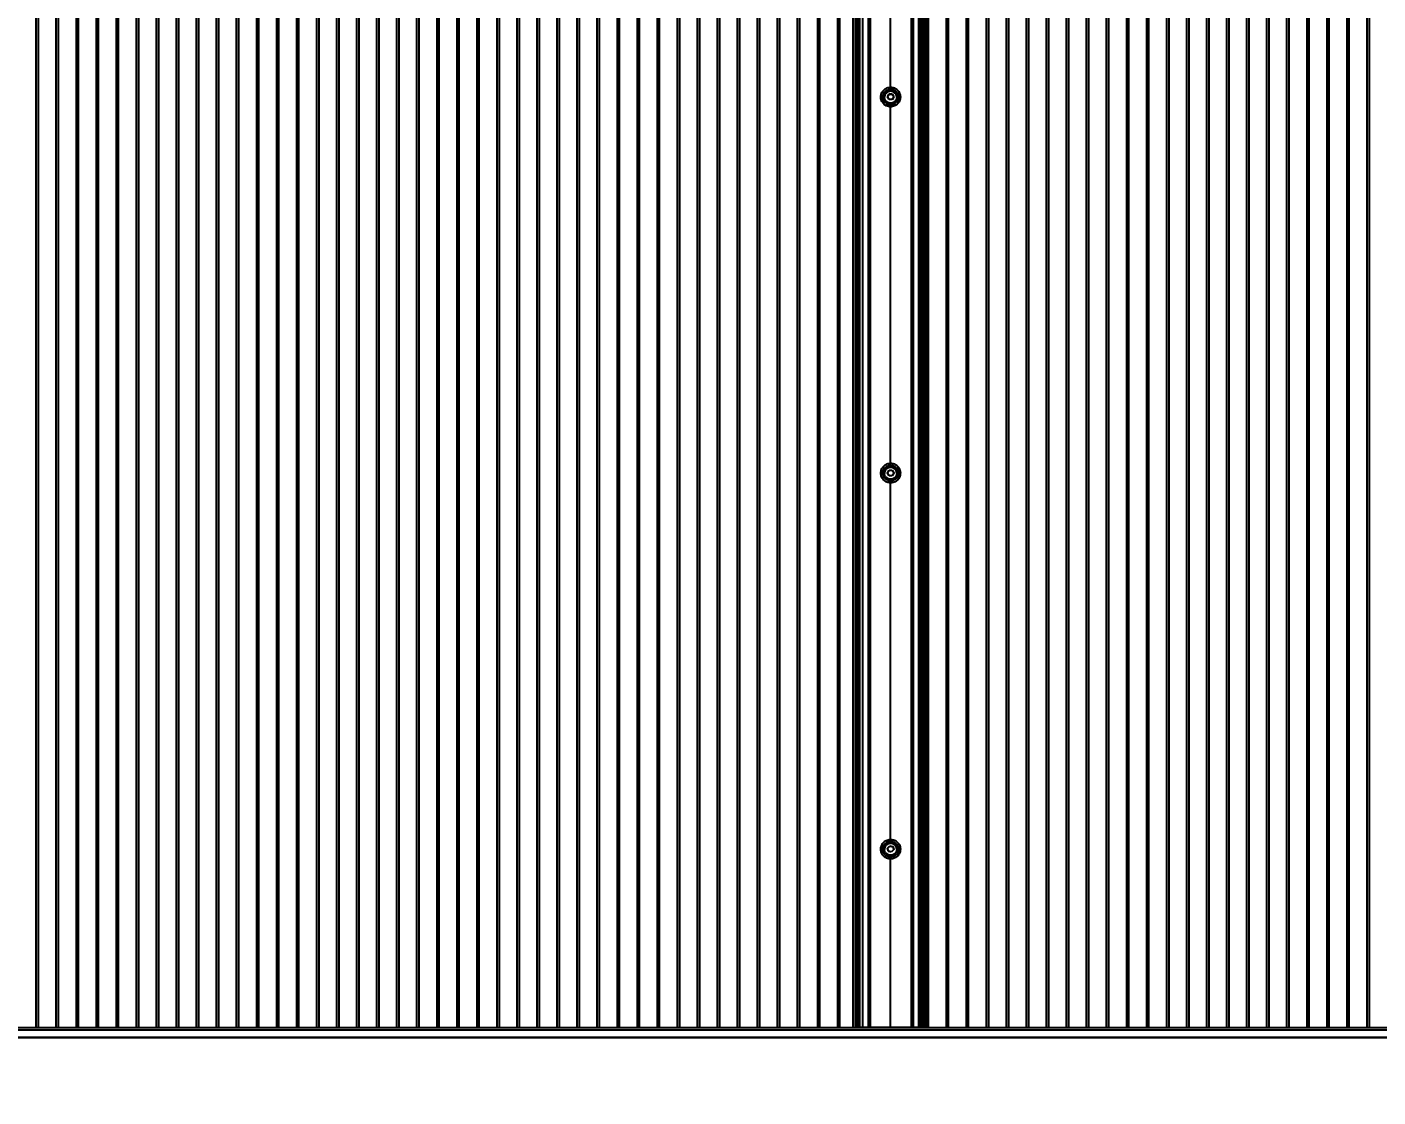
# Model space of a CAD drawing. Header units: millimetres. Extents: x 4625 to 14334, y 16216 to 31562.
# Drawn here: x 11908 to 13122, y 26826 to 27787 of the extents above; entities that cross this region are included whole.
import ezdxf

# ---------------------------------------------------------------- set-up
doc = ezdxf.new("R2010")
doc.units = ezdxf.units.MM
doc.header["$LTSCALE"] = 3
doc.layers.add('Default', color=7, linetype='Continuous')
doc.styles.get("Standard").update_dxf_attribs({"font": 'arial.ttf'})
doc.dimstyles.new('MATEUSZ', dxfattribs={"dimtxt": 35, "dimasz": 16, "dimexe": 0.18, "dimexo": 0.0625, "dimgap": 0.09, "dimtad": 0, "dimdec": 0, "dimdsep": 46, "dimtxsty": 'Standard', "dimblk": 'DOT', "dimcen": 0.09, "dimse1": 1, "dimse2": 1, "dimadec": 0, "dimazin": 0, "dimtfac": 1, "dimtdec": 0, "dimtofl": 0, "dimtmove": 0, "dimatfit": 3, "dimfxl": 1, "dimtolj": 1, "dimtzin": 0, "dimlwd": 9, "dimlwe": 9, "dimarcsym": 0})

# ---------------------------------------------------------------- blocks, each defined once
blk = doc.blocks.new('_Dot')
at = {"color": 0, "linetype": 'ByBlock', "lineweight": -2}
blk.add_line((-0.5, 0), (-1, 0), dxfattribs=at)
at = {"color": 0, "linetype": 'ByBlock', "const_width": 0.5}
blk.add_lwpolyline([(-0.25, 0, 1), (0.25, 0, 1)], format="xyb", close=True, dxfattribs=at)
blk = doc.blocks.new('*D31')
at = {"color": 0, "lineweight": 9, "transparency": 16777216}
for p, q in [((5803.9, 26303.4), (9576.2, 26303.4)), ((13713.7, 26303.4), (9941.4, 26303.4))]:
    blk.add_line(p, q, dxfattribs=at)
at = {"layer": 'Defpoints', "color": 0, "transparency": 16777216}
for p in [(5787.9, 28730), (13729.7, 28730), (13729.7, 26303.4)]:
    blk.add_point(p, dxfattribs=at)
at = {"color": 0, "lineweight": 9, "transparency": 16777216, "xscale": 16, "yscale": 16, "zscale": 16, "rotation": 180}
blk.add_blockref('_Dot', (5787.9, 26303.4), dxfattribs=at)
at = {"color": 0, "lineweight": 9, "transparency": 16777216, "xscale": 16, "yscale": 16, "zscale": 16}
blk.add_blockref('_Dot', (13729.7, 26303.4), dxfattribs=at)
at = {"color": 0, "transparency": 16777216, "insert": (9758.8, 26303.4), "char_height": 123, "attachment_point": 5}
blk.add_mtext('\\A1;7942', dxfattribs=at)

msp = doc.modelspace()

# ---------------------------------------------------------------- linework, layer by layer
at = {"layer": 'Default'}
for p, q in [((11916, 28706.8), (11916, 26887.3)), ((11918, 28706.8), (11918, 26887.3)), ((11934, 28706.8), (11934, 26887.3)), ((11936, 28706.8), (11936, 26887.3)), ((11952, 28706.8), (11952, 26887.3)), ((11954, 28706.8), (11954, 26887.3)), ((11970, 28706.8), (11970, 26887.3)), ((11972, 28706.8), (11972, 26887.3)), ((11988, 28706.8), (11988, 26887.3)), ((11990, 28706.8), (11990, 26887.3)), ((12006, 28706.8), (12006, 26887.3)), ((12008, 28706.8), (12008, 26887.3)), ((12024, 28706.8), (12024, 26887.3)), ((12026, 28706.8), (12026, 26887.3)), ((12042, 28706.8), (12042, 26887.3)), ((12044, 28706.8), (12044, 26887.3)), ((12060, 28706.8), (12060, 26887.3)), ((12062, 28706.8), (12062, 26887.3)), ((12078, 28706.8), (12078, 26887.3)), ((12080, 28706.8), (12080, 26887.3)), ((12096, 28706.8), (12096, 26887.3)), ((12098, 28706.8), (12098, 26887.3)), ((12114, 28706.8), (12114, 26887.3)), ((12116, 28706.8), (12116, 26887.3)), ((12132, 28706.8), (12132, 26887.3)), ((12134, 28706.8), (12134, 26887.3)), ((12150, 28706.8), (12150, 26887.3)), ((12152, 28706.8), (12152, 26887.3)), ((12168, 28706.8), (12168, 26887.3)), ((12170, 28706.8), (12170, 26887.3)), ((12186, 28706.8), (12186, 26887.3)), ((12188, 28706.8), (12188, 26887.3)), ((12204, 28706.8), (12204, 26887.3)), ((12206, 28706.8), (12206, 26887.3)), ((12222, 28706.8), (12222, 26887.3)), ((12224, 28706.8), (12224, 26887.3)), ((12240, 28706.8), (12240, 26887.3)), ((12242, 28706.8), (12242, 26887.3)), ((12258, 28706.8), (12258, 26887.3)), ((12260, 28706.8), (12260, 26887.3)), ((12276, 28706.8), (12276, 26887.3)), ((12278, 28706.8), (12278, 26887.3)), ((12294, 28706.8), (12294, 26887.3)), ((12296, 28706.8), (12296, 26887.3)), ((12312, 28706.8), (12312, 26887.3)), ((12314, 28706.8), (12314, 26887.3)), ((12330, 28706.8), (12330, 26887.3)), ((12332, 28706.8), (12332, 26887.3)), ((12348, 28706.8), (12348, 26887.3)), ((12350, 28706.8), (12350, 26887.3)), ((12366, 28706.8), (12366, 26887.3)), ((12368, 28706.8), (12368, 26887.3)), ((12384, 28706.8), (12384, 26887.3)), ((12386, 28706.8), (12386, 26887.3)), ((12402, 28706.8), (12402, 26887.3)), ((12404, 28706.8), (12404, 26887.3)), ((12420, 28706.8), (12420, 26887.3)), ((12422, 28706.8), (12422, 26887.3)), ((12438, 28706.8), (12438, 26887.3)), ((12440, 28706.8), (12440, 26887.3)), ((12456, 28706.8), (12456, 26887.3)), ((12458, 28706.8), (12458, 26887.3)), ((12474, 28706.8), (12474, 26887.3)), ((12476, 28706.8), (12476, 26887.3)), ((12492, 28706.8), (12492, 26887.3)), ((12494, 28706.8), (12494, 26887.3)), ((12510, 28706.8), (12510, 26887.3)), ((12512, 28706.8), (12512, 26887.3)), ((12528, 28706.8), (12528, 26887.3)), ((12530, 28706.8), (12530, 26887.3)), ((12546, 28706.8), (12546, 26887.3)), ((12548, 28706.8), (12548, 26887.3)), ((12564, 28706.8), (12564, 26887.3)), ((12566, 28706.8), (12566, 26887.3)), ((12582, 28706.8), (12582, 26887.3)), ((12584, 28706.8), (12584, 26887.3)), ((12600, 28706.8), (12600, 26887.3)), ((12602, 28706.8), (12602, 26887.3)), ((12618, 28706.8), (12618, 26887.3)), ((12620, 28706.8), (12620, 26887.3)), ((12636, 28706.8), (12636, 26887.3)), ((12638, 28706.8), (12638, 26887.3)), ((12650.3, 26887.4), (12650.3, 28706.9)), ((12652.3, 26887.8), (12652.3, 28707.4)), ((12653.8, 28707.8), (12653.8, 26888.3)), ((12653.9, 26888), (12653.9, 28707.5)), ((12654.6, 28707.9), (12654.6, 26888.3)), ((12655.6, 28707.7), (12655.6, 26888.2)), ((12655.6, 28707.5), (12655.6, 26888)), ((12656.3, 26888), (12656.3, 28707.5)), ((12658.8, 26888.1), (12658.8, 28707.6)), ((12663.6, 28707.8), (12663.6, 26888.3)), ((12665.3, 28707.8), (12665.3, 26888.3)), ((12702.3, 28707.8), (12702.3, 26888.3)), ((12704.1, 28707.8), (12704.1, 26888.3)), ((12708.8, 28707.6), (12708.8, 26888.1)), ((12710.3, 28707.5), (12710.3, 26888)), ((12711.3, 28707.5), (12711.3, 26888)), ((12711.6, 28707.5), (12711.6, 26887.9)), ((12712.1, 28707.7), (12712.1, 26888.2)), ((12712.1, 28707.5), (12712.1, 26888)), ((12713, 28707.9), (12713, 26888.3)), ((12713.7, 28707.5), (12713.7, 26888)), ((12713.8, 28707.8), (12713.8, 26888.3)), ((12715.3, 28707.4), (12715.3, 26887.8)), ((12717.3, 28706.9), (12717.3, 26887.4)), ((12717.6, 28706.8), (12717.6, 26887.3)), ((12733.6, 28706.8), (12733.6, 26887.3)), ((12735.6, 28706.8), (12735.6, 26887.3)), ((12751.6, 28706.8), (12751.6, 26887.3)), ((12753.6, 28706.8), (12753.6, 26887.3)), ((12769.6, 28706.8), (12769.6, 26887.3)), ((12771.6, 28706.8), (12771.6, 26887.3)), ((12787.6, 28706.8), (12787.6, 26887.3)), ((12789.6, 28706.8), (12789.6, 26887.3)), ((12805.6, 28706.8), (12805.6, 26887.3)), ((12807.6, 28706.8), (12807.6, 26887.3)), ((12823.6, 28706.8), (12823.6, 26887.3)), ((12825.6, 28706.8), (12825.6, 26887.3)), ((12841.6, 28706.8), (12841.6, 26887.3)), ((12843.6, 28706.8), (12843.6, 26887.3)), ((12859.6, 28706.8), (12859.6, 26887.3)), ((12861.6, 28706.8), (12861.6, 26887.3)), ((12877.6, 28706.8), (12877.6, 26887.3)), ((12879.6, 28706.8), (12879.6, 26887.3)), ((12895.6, 28706.8), (12895.6, 26887.3)), ((12897.6, 28706.8), (12897.6, 26887.3)), ((12913.6, 28706.8), (12913.6, 26887.3)), ((12915.6, 28706.8), (12915.6, 26887.3)), ((12931.6, 28706.8), (12931.6, 26887.3)), ((12933.6, 28706.8), (12933.6, 26887.3)), ((12949.6, 28706.8), (12949.6, 26887.3)), ((12951.6, 28706.8), (12951.6, 26887.3)), ((12967.6, 28706.8), (12967.6, 26887.3)), ((12969.6, 28706.8), (12969.6, 26887.3)), ((12985.6, 28706.8), (12985.6, 26887.3)), ((12987.6, 28706.8), (12987.6, 26887.3)), ((13003.6, 28706.8), (13003.6, 26887.3)), ((13005.6, 28706.8), (13005.6, 26887.3)), ((13021.6, 28706.8), (13021.6, 26887.3)), ((13023.6, 28706.8), (13023.6, 26887.3)), ((13039.6, 28706.8), (13039.6, 26887.3)), ((13041.6, 28706.8), (13041.6, 26887.3)), ((13057.6, 28706.8), (13057.6, 26887.3)), ((13059.6, 28706.8), (13059.6, 26887.3)), ((13075.6, 28706.8), (13075.6, 26887.3)), ((13077.6, 28706.8), (13077.6, 26887.3)), ((13093.6, 28706.8), (13093.6, 26887.3)), ((13095.6, 28706.8), (13095.6, 26887.3)), ((13111.6, 28706.8), (13111.6, 26887.3)), ((13113.6, 28706.8), (13113.6, 26887.3)), ((12683.8, 27729.5), (12683.8, 27858.2)), ((12680.9, 27724.1), (12682.4, 27726.6)), ((12682.4, 27726.6), (12682.4, 27726.8)), ((12682.4, 27726.6), (12685.3, 27726.6)), ((12685.3, 27726.6), (12685.3, 27726.8)), ((12685.3, 27726.6), (12686.7, 27724.1)), ((12686.7, 27724.1), (12685.3, 27721.6)), ((12683.8, 27391.6), (12683.8, 27718.5)), ((12680.9, 27386.2), (12682.4, 27388.7)), ((12682.4, 27383.7), (12680.9, 27386.2)), ((12682.4, 27388.7), (12685.3, 27388.7)), ((12683.8, 27053.6), (12683.8, 27380.6)), ((12685.3, 27388.7), (12686.7, 27386.2)), ((12686.7, 27386.2), (12685.3, 27383.7)), ((12681, 27048.9), (12683, 27051)), ((12684.7, 27045.5), (12681.8, 27046.1)), ((12683, 27051), (12683, 27051.2)), ((12683, 27051), (12685.8, 27050.3)), ((12683.8, 26888.5), (12683.8, 27042.7)), ((12685.8, 27050.3), (12686.6, 27047.6)), ((12686.6, 27047.6), (12686.6, 27047.8)), ((11015.3, 26888), (13561.8, 26888)), ((11015.3, 26886), (13561.8, 26886)), ((13530.2, 26878.9), (11044.1, 26878.9)), ((11044.3, 26878.9), (13530.2, 26878.9))]:
    msp.add_line(p, q, dxfattribs=at)
for points in [[(12683.8, 27715.4, 0), (12683, 27715.4, 0), (12682.2, 27715.5, 0), (12681.4, 27715.7, 0), (12680.6, 27716, 0), (12679.8, 27716.3, 0), (12679, 27716.8, 0), (12678.3, 27717.3, 0), (12677.6, 27717.9, 0), (12677, 27718.6, 0), (12676.5, 27719.3, 0), (12676, 27720.1, 0), (12675.7, 27720.9, 0), (12675.4, 27721.7, 0), (12675.2, 27722.5, 0), (12675.1, 27723.3, 0), (12675.1, 27724.1, 0), (12675.1, 27724.9, 0), (12675.2, 27725.7, 0), (12675.4, 27726.5, 0), (12675.7, 27727.3, 0), (12676, 27728.1, 0), (12676.5, 27728.9, 0), (12677, 27729.6, 0), (12677.6, 27730.3, 0), (12678.3, 27730.9, 0), (12679, 27731.4, 0), (12679.8, 27731.8, 0), (12680.6, 27732.2, 0), (12681.4, 27732.5, 0), (12682.2, 27732.7, 0), (12683, 27732.8, 0), (12683.8, 27732.8, 0), (12684.6, 27732.8, 0), (12685.4, 27732.7, 0), (12686.2, 27732.5, 0), (12687, 27732.2, 0), (12687.8, 27731.8, 0), (12688.6, 27731.4, 0), (12689.3, 27730.9, 0), (12690, 27730.3, 0), (12690.6, 27729.6, 0), (12691.1, 27728.9, 0), (12691.6, 27728.1, 0), (12691.9, 27727.3, 0), (12692.2, 27726.5, 0), (12692.4, 27725.7, 0), (12692.5, 27724.9, 0), (12692.6, 27724.1, 0), (12692.5, 27723.3, 0), (12692.4, 27722.5, 0), (12692.2, 27721.7, 0), (12691.9, 27720.9, 0), (12691.6, 27720.1, 0), (12691.1, 27719.3, 0), (12690.6, 27718.6, 0), (12690, 27717.9, 0), (12689.3, 27717.3, 0), (12688.6, 27716.8, 0), (12687.8, 27716.3, 0), (12687, 27716, 0), (12686.2, 27715.7, 0), (12685.4, 27715.5, 0), (12684.6, 27715.4, 0)], [(12683.8, 27717.1, 0), (12683.2, 27717.1, 0), (12682.5, 27717.2, 0), (12681.9, 27717.4, 0), (12681.2, 27717.6, 0), (12680.6, 27717.9, 0), (12680, 27718.2, 0), (12679.4, 27718.7, 0), (12678.9, 27719.1, 0), (12678.4, 27719.7, 0), (12677.9, 27720.3, 0), (12677.6, 27720.9, 0), (12677.3, 27721.5, 0), (12677.1, 27722.2, 0), (12676.9, 27722.8, 0), (12676.8, 27723.5, 0), (12676.8, 27724.1, 0), (12676.8, 27724.7, 0), (12676.9, 27725.4, 0), (12677.1, 27726, 0), (12677.3, 27726.7, 0), (12677.6, 27727.3, 0), (12677.9, 27727.9, 0), (12678.4, 27728.5, 0), (12678.9, 27729, 0), (12679.4, 27729.5, 0), (12680, 27729.9, 0), (12680.6, 27730.3, 0), (12681.2, 27730.6, 0), (12681.9, 27730.8, 0), (12682.5, 27731, 0), (12683.2, 27731, 0), (12683.8, 27731.1, 0), (12684.4, 27731, 0), (12685.1, 27731, 0), (12685.7, 27730.8, 0), (12686.4, 27730.6, 0), (12687, 27730.3, 0), (12687.6, 27729.9, 0), (12688.2, 27729.5, 0), (12688.8, 27729, 0), (12689.2, 27728.5, 0), (12689.7, 27727.9, 0), (12690, 27727.3, 0), (12690.3, 27726.7, 0), (12690.5, 27726, 0), (12690.7, 27725.4, 0), (12690.8, 27724.7, 0), (12690.8, 27724.1, 0), (12690.8, 27723.5, 0), (12690.7, 27722.8, 0), (12690.5, 27722.2, 0), (12690.3, 27721.5, 0), (12690, 27720.9, 0), (12689.7, 27720.3, 0), (12689.2, 27719.7, 0), (12688.8, 27719.1, 0), (12688.2, 27718.7, 0), (12687.6, 27718.2, 0), (12687, 27717.9, 0), (12686.4, 27717.6, 0), (12685.7, 27717.4, 0), (12685.1, 27717.2, 0), (12684.4, 27717.1, 0)], [(12683.8, 27377.4, 0), (12683, 27377.5, 0), (12682.2, 27377.6, 0), (12681.4, 27377.8, 0), (12680.6, 27378, 0), (12679.8, 27378.4, 0), (12679, 27378.9, 0), (12678.3, 27379.4, 0), (12677.6, 27380, 0), (12677, 27380.7, 0), (12676.5, 27381.4, 0), (12676, 27382.2, 0), (12675.7, 27382.9, 0), (12675.4, 27383.8, 0), (12675.2, 27384.6, 0), (12675.1, 27385.4, 0), (12675.1, 27386.2, 0), (12675.1, 27386.9, 0), (12675.2, 27387.7, 0), (12675.4, 27388.6, 0), (12675.7, 27389.4, 0), (12676, 27390.2, 0), (12676.5, 27390.9, 0), (12677, 27391.7, 0), (12677.6, 27392.3, 0), (12678.3, 27392.9, 0), (12679, 27393.5, 0), (12679.8, 27393.9, 0), (12680.6, 27394.3, 0), (12681.4, 27394.6, 0), (12682.2, 27394.7, 0), (12683, 27394.9, 0), (12683.8, 27394.9, 0), (12684.6, 27394.9, 0), (12685.4, 27394.7, 0), (12686.2, 27394.6, 0), (12687, 27394.3, 0), (12687.8, 27393.9, 0), (12688.6, 27393.5, 0), (12689.3, 27392.9, 0), (12690, 27392.3, 0), (12690.6, 27391.7, 0), (12691.1, 27390.9, 0), (12691.6, 27390.2, 0), (12691.9, 27389.4, 0), (12692.2, 27388.6, 0), (12692.4, 27387.7, 0), (12692.5, 27386.9, 0), (12692.6, 27386.2, 0), (12692.5, 27385.4, 0), (12692.4, 27384.6, 0), (12692.2, 27383.8, 0), (12691.9, 27382.9, 0), (12691.6, 27382.2, 0), (12691.1, 27381.4, 0), (12690.6, 27380.7, 0), (12690, 27380, 0), (12689.3, 27379.4, 0), (12688.6, 27378.9, 0), (12687.8, 27378.4, 0), (12687, 27378, 0), (12686.2, 27377.8, 0), (12685.4, 27377.6, 0), (12684.6, 27377.5, 0)], [(12683.8, 27379.2, 0), (12683.2, 27379.2, 0), (12682.5, 27379.3, 0), (12681.9, 27379.4, 0), (12681.2, 27379.7, 0), (12680.6, 27380, 0), (12680, 27380.3, 0), (12679.4, 27380.7, 0), (12678.9, 27381.2, 0), (12678.4, 27381.8, 0), (12677.9, 27382.3, 0), (12677.6, 27383, 0), (12677.3, 27383.6, 0), (12677.1, 27384.2, 0), (12676.9, 27384.9, 0), (12676.8, 27385.5, 0), (12676.8, 27386.2, 0), (12676.8, 27386.8, 0), (12676.9, 27387.4, 0), (12677.1, 27388.1, 0), (12677.3, 27388.7, 0), (12677.6, 27389.4, 0), (12677.9, 27390, 0), (12678.4, 27390.6, 0), (12678.9, 27391.1, 0), (12679.4, 27391.6, 0), (12680, 27392, 0), (12680.6, 27392.4, 0), (12681.2, 27392.7, 0), (12681.9, 27392.9, 0), (12682.5, 27393, 0), (12683.2, 27393.1, 0), (12683.8, 27393.1, 0), (12684.4, 27393.1, 0), (12685.1, 27393, 0), (12685.7, 27392.9, 0), (12686.4, 27392.7, 0), (12687, 27392.4, 0), (12687.6, 27392, 0), (12688.2, 27391.6, 0), (12688.8, 27391.1, 0), (12689.2, 27390.6, 0), (12689.7, 27390, 0), (12690, 27389.4, 0), (12690.3, 27388.7, 0), (12690.5, 27388.1, 0), (12690.7, 27387.4, 0), (12690.8, 27386.8, 0), (12690.8, 27386.2, 0), (12690.8, 27385.5, 0), (12690.7, 27384.9, 0), (12690.5, 27384.2, 0), (12690.3, 27383.6, 0), (12690, 27383, 0), (12689.7, 27382.3, 0), (12689.2, 27381.8, 0), (12688.8, 27381.2, 0), (12688.2, 27380.7, 0), (12687.6, 27380.3, 0), (12687, 27380, 0), (12686.4, 27379.7, 0), (12685.7, 27379.4, 0), (12685.1, 27379.3, 0), (12684.4, 27379.2, 0)], [(12685.8, 27056.7, 0), (12686.5, 27056.5, 0), (12687.3, 27056.2, 0), (12688, 27055.9, 0), (12688.8, 27055.4, 0), (12689.5, 27054.9, 0), (12690.1, 27054.3, 0), (12690.7, 27053.6, 0), (12691.2, 27052.9, 0), (12691.7, 27052.1, 0), (12692, 27051.3, 0), (12692.3, 27050.4, 0), (12692.5, 27049.6, 0), (12692.5, 27048.7, 0), (12692.5, 27047.9, 0), (12692.5, 27047.1, 0), (12692.3, 27046.3, 0), (12692.1, 27045.5, 0), (12691.8, 27044.8, 0), (12691.5, 27044, 0), (12691, 27043.3, 0), (12690.5, 27042.6, 0), (12689.9, 27041.9, 0), (12689.2, 27041.4, 0), (12688.5, 27040.8, 0), (12687.7, 27040.4, 0), (12686.8, 27040, 0), (12686, 27039.8, 0), (12685.1, 27039.6, 0), (12684.3, 27039.5, 0), (12683.4, 27039.5, 0), (12682.6, 27039.6, 0), (12681.9, 27039.7, 0), (12681.1, 27039.9, 0), (12680.3, 27040.2, 0), (12679.6, 27040.6, 0), (12678.9, 27041, 0), (12678.2, 27041.6, 0), (12677.5, 27042.2, 0), (12676.9, 27042.9, 0), (12676.4, 27043.6, 0), (12676, 27044.4, 0), (12675.6, 27045.2, 0), (12675.3, 27046.1, 0), (12675.2, 27046.9, 0), (12675.1, 27047.8, 0), (12675.1, 27048.6, 0), (12675.1, 27049.4, 0), (12675.3, 27050.2, 0), (12675.5, 27050.9, 0), (12675.8, 27051.7, 0), (12676.1, 27052.4, 0), (12676.6, 27053.2, 0), (12677.1, 27053.9, 0), (12677.7, 27054.5, 0), (12678.4, 27055.1, 0), (12679.2, 27055.6, 0), (12679.9, 27056.1, 0), (12680.8, 27056.4, 0), (12681.6, 27056.7, 0), (12682.5, 27056.9, 0), (12683.3, 27057, 0), (12684.2, 27057, 0), (12685, 27056.9, 0)], [(12685.4, 27055, 0), (12686, 27054.9, 0), (12686.6, 27054.6, 0), (12687.2, 27054.4, 0), (12687.8, 27054, 0), (12688.3, 27053.6, 0), (12688.8, 27053.1, 0), (12689.3, 27052.5, 0), (12689.7, 27051.9, 0), (12690.1, 27051.3, 0), (12690.4, 27050.7, 0), (12690.6, 27050, 0), (12690.7, 27049.3, 0), (12690.8, 27048.6, 0), (12690.8, 27047.9, 0), (12690.7, 27047.3, 0), (12690.6, 27046.7, 0), (12690.5, 27046.1, 0), (12690.2, 27045.5, 0), (12689.9, 27044.9, 0), (12689.6, 27044.3, 0), (12689.2, 27043.7, 0), (12688.7, 27043.2, 0), (12688.1, 27042.7, 0), (12687.5, 27042.3, 0), (12686.9, 27042, 0), (12686.2, 27041.7, 0), (12685.6, 27041.5, 0), (12684.9, 27041.3, 0), (12684.2, 27041.3, 0), (12683.5, 27041.3, 0), (12682.9, 27041.3, 0), (12682.2, 27041.4, 0), (12681.6, 27041.6, 0), (12681, 27041.8, 0), (12680.4, 27042.1, 0), (12679.8, 27042.5, 0), (12679.3, 27042.9, 0), (12678.8, 27043.4, 0), (12678.3, 27043.9, 0), (12677.9, 27044.5, 0), (12677.5, 27045.2, 0), (12677.2, 27045.8, 0), (12677, 27046.5, 0), (12676.9, 27047.2, 0), (12676.8, 27047.9, 0), (12676.8, 27048.5, 0), (12676.9, 27049.2, 0), (12677, 27049.8, 0), (12677.2, 27050.4, 0), (12677.4, 27051, 0), (12677.7, 27051.6, 0), (12678, 27052.2, 0), (12678.5, 27052.7, 0), (12679, 27053.3, 0), (12679.5, 27053.7, 0), (12680.1, 27054.1, 0), (12680.7, 27054.5, 0), (12681.4, 27054.8, 0), (12682.1, 27055, 0), (12682.7, 27055.1, 0), (12683.4, 27055.2, 0), (12684.1, 27055.2, 0), (12684.7, 27055.2, 0)]]:
    msp.add_polyline3d(points, close=True, dxfattribs=at)
for points in [[(12682.4, 27732.6, 0), (12683.6, 27732.7, 0), (12684.9, 27732.7, 0), (12686.1, 27732.4, 0), (12687.4, 27732, 0)], [(12683.8, 27715.3, 0), (12682.9, 27715.3, 0), (12681.9, 27715.5, 0), (12680.9, 27715.8, 0), (12679.9, 27716.2, 0), (12679, 27716.7, 0), (12678.1, 27717.4, 0), (12677.3, 27718.1, 0), (12676.7, 27719, 0), (12676.1, 27719.9, 0), (12675.6, 27720.8, 0), (12675.3, 27721.8, 0), (12675.1, 27722.8, 0), (12675.1, 27723.8, 0), (12675.1, 27724.7, 0), (12675.2, 27725.7, 0), (12675.5, 27726.7, 0)], [(12678.3, 27724, 0), (12678.3, 27724.5, 0), (12678.4, 27725, 0), (12678.5, 27725.6, 0), (12678.7, 27726.1, 0), (12679, 27726.6, 0), (12679.2, 27727.1, 0), (12679.6, 27727.5, 0), (12679.9, 27727.9, 0), (12680.3, 27728.2, 0), (12680.7, 27728.6, 0), (12681.2, 27728.8, 0), (12681.7, 27729.1, 0), (12682.2, 27729.3, 0), (12682.7, 27729.4, 0), (12683.3, 27729.5, 0), (12683.8, 27729.5, 0)], [(12689.3, 27723.9, 0), (12689.3, 27724.4, 0), (12689.2, 27724.9, 0), (12689.1, 27725.4, 0), (12688.9, 27726, 0), (12688.7, 27726.5, 0), (12688.4, 27726.9, 0), (12688, 27727.3, 0), (12687.7, 27727.7, 0), (12687.3, 27728.1, 0), (12686.9, 27728.4, 0), (12686.4, 27728.7, 0), (12685.9, 27728.9, 0), (12685.4, 27729.1, 0), (12684.9, 27729.2, 0), (12684.3, 27729.3, 0), (12683.8, 27729.3, 0), (12683.3, 27729.3, 0), (12682.7, 27729.2, 0), (12682.2, 27729.1, 0), (12681.7, 27728.9, 0), (12681.2, 27728.7, 0), (12680.7, 27728.4, 0), (12680.3, 27728.1, 0), (12679.9, 27727.7, 0), (12679.6, 27727.3, 0), (12679.2, 27726.9, 0), (12679, 27726.5, 0), (12678.7, 27726, 0), (12678.5, 27725.4, 0), (12678.4, 27724.9, 0), (12678.3, 27724.4, 0), (12678.3, 27723.9, 0)], [(12683.8, 27718.5, 0), (12683.3, 27718.5, 0), (12682.7, 27718.6, 0), (12682.2, 27718.7, 0), (12681.7, 27718.9, 0), (12681.2, 27719.2, 0), (12680.7, 27719.4, 0), (12680.3, 27719.8, 0), (12679.9, 27720.1, 0), (12679.6, 27720.5, 0), (12679.2, 27720.9, 0), (12679, 27721.4, 0), (12678.7, 27721.9, 0), (12678.5, 27722.4, 0), (12678.4, 27722.9, 0), (12678.3, 27723.5, 0), (12678.3, 27724, 0)], [(12680.9, 27724.3, 0), (12682.4, 27726.8, 0)], [(12682.4, 27721.8, 0), (12680.9, 27724.3, 0)], [(12682.4, 27726.8, 0), (12685.3, 27726.8, 0)], [(12685.3, 27721.8, 0), (12682.4, 27721.8, 0)], [(12683.8, 27729.5, 0), (12684.3, 27729.5, 0), (12684.9, 27729.4, 0), (12685.4, 27729.3, 0), (12685.9, 27729.1, 0), (12686.4, 27728.8, 0), (12686.9, 27728.6, 0), (12687.3, 27728.2, 0), (12687.7, 27727.9, 0), (12688, 27727.5, 0), (12688.4, 27727.1, 0), (12688.7, 27726.6, 0), (12688.9, 27726.1, 0), (12689.1, 27725.6, 0), (12689.2, 27725, 0), (12689.3, 27724.5, 0), (12689.3, 27724, 0)], [(12692.5, 27725, 0), (12692.6, 27724.1, 0), (12692.5, 27723.3, 0), (12692.4, 27722.4, 0), (12692.2, 27721.6, 0), (12691.9, 27720.7, 0), (12691.5, 27719.8, 0), (12691, 27719, 0), (12690.4, 27718.2, 0), (12689.7, 27717.5, 0), (12688.9, 27716.9, 0), (12688.1, 27716.4, 0), (12687.3, 27716, 0), (12686.4, 27715.7, 0), (12685.5, 27715.4, 0), (12684.7, 27715.3, 0), (12683.8, 27715.3, 0)], [(12689.3, 27724, 0), (12689.3, 27723.5, 0), (12689.2, 27722.9, 0), (12689.1, 27722.4, 0), (12688.9, 27721.9, 0), (12688.7, 27721.4, 0), (12688.4, 27720.9, 0), (12688, 27720.5, 0), (12687.7, 27720.1, 0), (12687.3, 27719.8, 0), (12686.9, 27719.4, 0), (12686.4, 27719.2, 0), (12685.9, 27718.9, 0), (12685.4, 27718.7, 0), (12684.9, 27718.6, 0), (12684.3, 27718.5, 0), (12683.8, 27718.5, 0)], [(12685.3, 27726.8, 0), (12686.7, 27724.3, 0)], [(12686.7, 27724.3, 0), (12685.3, 27721.8, 0)], [(12683.8, 27377.3, 0), (12682.7, 27377.4, 0), (12681.5, 27377.7, 0), (12680.3, 27378.1, 0), (12679.2, 27378.6, 0), (12678.2, 27379.4, 0), (12677.2, 27380.3, 0), (12676.5, 27381.3, 0), (12675.8, 27382.5, 0), (12675.4, 27383.6, 0), (12675.2, 27384.8, 0), (12675.1, 27385.9, 0), (12675.1, 27387, 0), (12675.3, 27388.2, 0), (12675.7, 27389.4, 0), (12676.3, 27390.5, 0), (12677, 27391.6, 0)], [(12678.3, 27386.1, 0), (12678.3, 27386.6, 0), (12678.4, 27387.1, 0), (12678.5, 27387.7, 0), (12678.7, 27388.2, 0), (12679, 27388.7, 0), (12679.2, 27389.1, 0), (12679.6, 27389.6, 0), (12679.9, 27390, 0), (12680.3, 27390.3, 0), (12680.7, 27390.6, 0), (12681.2, 27390.9, 0), (12681.7, 27391.1, 0), (12682.2, 27391.3, 0), (12682.7, 27391.5, 0), (12683.3, 27391.5, 0), (12683.8, 27391.6, 0)], [(12689.3, 27385.9, 0), (12689.3, 27386.5, 0), (12689.2, 27387, 0), (12689.1, 27387.5, 0), (12688.9, 27388, 0), (12688.7, 27388.5, 0), (12688.4, 27389, 0), (12688, 27389.4, 0), (12687.7, 27389.8, 0), (12687.3, 27390.2, 0), (12686.9, 27390.5, 0), (12686.4, 27390.8, 0), (12685.9, 27391, 0), (12685.4, 27391.2, 0), (12684.9, 27391.3, 0), (12684.3, 27391.4, 0), (12683.8, 27391.4, 0), (12683.3, 27391.4, 0), (12682.7, 27391.3, 0), (12682.2, 27391.2, 0), (12681.7, 27391, 0), (12681.2, 27390.8, 0), (12680.7, 27390.5, 0), (12680.3, 27390.2, 0), (12679.9, 27389.8, 0), (12679.6, 27389.4, 0), (12679.2, 27389, 0), (12679, 27388.5, 0), (12678.7, 27388, 0), (12678.5, 27387.5, 0), (12678.4, 27387, 0), (12678.3, 27386.5, 0), (12678.3, 27385.9, 0)], [(12683.8, 27380.6, 0), (12683.3, 27380.6, 0), (12682.7, 27380.7, 0), (12682.2, 27380.8, 0), (12681.7, 27381, 0), (12681.2, 27381.2, 0), (12680.7, 27381.5, 0), (12680.3, 27381.8, 0), (12679.9, 27382.2, 0), (12679.6, 27382.6, 0), (12679.2, 27383, 0), (12679, 27383.5, 0), (12678.7, 27384, 0), (12678.5, 27384.5, 0), (12678.4, 27385, 0), (12678.3, 27385.5, 0), (12678.3, 27386.1, 0)], [(12680.9, 27386.3, 0), (12682.4, 27388.8, 0)], [(12682.4, 27383.8, 0), (12680.9, 27386.3, 0)], [(12682.4, 27388.8, 0), (12685.3, 27388.8, 0)], [(12685.3, 27383.8, 0), (12682.4, 27383.8, 0)], [(12683.8, 27391.6, 0), (12684.3, 27391.5, 0), (12684.9, 27391.5, 0), (12685.4, 27391.3, 0), (12685.9, 27391.1, 0), (12686.4, 27390.9, 0), (12686.9, 27390.6, 0), (12687.3, 27390.3, 0), (12687.7, 27390, 0), (12688, 27389.6, 0), (12688.4, 27389.1, 0), (12688.7, 27388.7, 0), (12688.9, 27388.2, 0), (12689.1, 27387.7, 0), (12689.2, 27387.1, 0), (12689.3, 27386.6, 0), (12689.3, 27386.1, 0)], [(12691.8, 27389.5, 0), (12692.2, 27388.5, 0), (12692.4, 27387.5, 0), (12692.5, 27386.5, 0), (12692.5, 27385.5, 0), (12692.4, 27384.4, 0), (12692.1, 27383.4, 0), (12691.7, 27382.4, 0), (12691.2, 27381.4, 0), (12690.5, 27380.5, 0), (12689.7, 27379.7, 0), (12688.8, 27378.9, 0), (12687.9, 27378.4, 0), (12686.9, 27377.9, 0), (12685.8, 27377.6, 0), (12684.8, 27377.4, 0), (12683.8, 27377.3, 0)], [(12689.3, 27386.1, 0), (12689.3, 27385.5, 0), (12689.2, 27385, 0), (12689.1, 27384.5, 0), (12688.9, 27384, 0), (12688.7, 27383.5, 0), (12688.4, 27383, 0), (12688, 27382.6, 0), (12687.7, 27382.2, 0), (12687.3, 27381.8, 0), (12686.9, 27381.5, 0), (12686.4, 27381.2, 0), (12685.9, 27381, 0), (12685.4, 27380.8, 0), (12684.9, 27380.7, 0), (12684.3, 27380.6, 0), (12683.8, 27380.6, 0)], [(12685.3, 27388.8, 0), (12686.7, 27386.3, 0)], [(12686.7, 27386.3, 0), (12685.3, 27383.8, 0)], [(12678.3, 27048.1, 0), (12678.3, 27048.7, 0), (12678.4, 27049.2, 0), (12678.5, 27049.7, 0), (12678.7, 27050.2, 0), (12679, 27050.7, 0), (12679.2, 27051.2, 0), (12679.6, 27051.6, 0), (12679.9, 27052, 0), (12680.3, 27052.4, 0), (12680.7, 27052.7, 0), (12681.2, 27053, 0), (12681.7, 27053.2, 0), (12682.2, 27053.4, 0), (12682.7, 27053.5, 0), (12683.3, 27053.6, 0), (12683.8, 27053.6, 0)], [(12689.3, 27048, 0), (12689.3, 27048.5, 0), (12689.2, 27049.1, 0), (12689.1, 27049.6, 0), (12688.9, 27050.1, 0), (12688.7, 27050.6, 0), (12688.4, 27051.1, 0), (12688, 27051.5, 0), (12687.7, 27051.9, 0), (12687.3, 27052.2, 0), (12686.9, 27052.6, 0), (12686.4, 27052.8, 0), (12685.9, 27053.1, 0), (12685.4, 27053.3, 0), (12684.9, 27053.4, 0), (12684.3, 27053.5, 0), (12683.8, 27053.5, 0), (12683.3, 27053.5, 0), (12682.7, 27053.4, 0), (12682.2, 27053.3, 0), (12681.7, 27053.1, 0), (12681.2, 27052.8, 0), (12680.7, 27052.6, 0), (12680.3, 27052.2, 0), (12679.9, 27051.9, 0), (12679.6, 27051.5, 0), (12679.2, 27051.1, 0), (12679, 27050.6, 0), (12678.7, 27050.1, 0), (12678.5, 27049.6, 0), (12678.4, 27049.1, 0), (12678.3, 27048.5, 0), (12678.3, 27048, 0)], [(12683.8, 27053.6, 0), (12684.3, 27053.6, 0), (12684.9, 27053.5, 0), (12685.4, 27053.4, 0), (12685.9, 27053.2, 0), (12686.4, 27053, 0), (12686.9, 27052.7, 0), (12687.3, 27052.4, 0), (12687.7, 27052, 0), (12688, 27051.6, 0), (12688.4, 27051.2, 0), (12688.7, 27050.7, 0), (12688.9, 27050.2, 0), (12689.1, 27049.7, 0), (12689.2, 27049.2, 0), (12689.3, 27048.7, 0), (12689.3, 27048.1, 0)], [(12691.5, 27052.3, 0), (12692, 27051.3, 0), (12692.3, 27050.2, 0), (12692.5, 27049.1, 0), (12692.6, 27048.1, 0), (12692.5, 27047, 0), (12692.3, 27046, 0), (12692, 27045.1, 0), (12691.6, 27044.1, 0), (12691, 27043.2, 0), (12690.3, 27042.3, 0), (12689.5, 27041.5, 0), (12688.6, 27040.8, 0), (12687.6, 27040.3, 0), (12686.5, 27039.8, 0), (12685.4, 27039.6, 0), (12684.3, 27039.4, 0), (12683.3, 27039.4, 0), (12682.2, 27039.6, 0), (12681.3, 27039.8, 0), (12680.3, 27040.2, 0), (12679.3, 27040.6, 0), (12678.4, 27041.3, 0), (12677.6, 27042, 0), (12676.8, 27042.9, 0), (12676.2, 27043.8, 0), (12675.7, 27044.9, 0), (12675.3, 27045.9, 0), (12675.1, 27047, 0), (12675.1, 27048.1, 0), (12675.1, 27049.1, 0), (12675.3, 27050.1, 0), (12675.6, 27051.1, 0)], [(12683.8, 27042.7, 0), (12683.3, 27042.7, 0), (12682.7, 27042.8, 0), (12682.2, 27042.9, 0), (12681.7, 27043.1, 0), (12681.2, 27043.3, 0), (12680.7, 27043.6, 0), (12680.3, 27043.9, 0), (12679.9, 27044.3, 0), (12679.6, 27044.7, 0), (12679.2, 27045.1, 0), (12679, 27045.6, 0), (12678.7, 27046, 0), (12678.5, 27046.6, 0), (12678.4, 27047.1, 0), (12678.3, 27047.6, 0), (12678.3, 27048.1, 0)], [(12681, 27049.1, 0), (12683, 27051.2, 0)], [(12681.8, 27046.3, 0), (12681, 27049.1, 0)], [(12684.7, 27045.7, 0), (12681.8, 27046.3, 0)], [(12683, 27051.2, 0), (12685.8, 27050.5, 0)], [(12689.3, 27048.1, 0), (12689.3, 27047.6, 0), (12689.2, 27047.1, 0), (12689.1, 27046.6, 0), (12688.9, 27046, 0), (12688.7, 27045.6, 0), (12688.4, 27045.1, 0), (12688, 27044.7, 0), (12687.7, 27044.3, 0), (12687.3, 27043.9, 0), (12686.9, 27043.6, 0), (12686.4, 27043.3, 0), (12685.9, 27043.1, 0), (12685.4, 27042.9, 0), (12684.9, 27042.8, 0), (12684.3, 27042.7, 0), (12683.8, 27042.7, 0)], [(12686.6, 27047.8, 0), (12684.7, 27045.7, 0)], [(12685.8, 27050.5, 0), (12686.6, 27047.8, 0)], [(12654.6, 26888.3, 0), (12683.8, 26888.5, 0)], [(12666.2, 26888.3, 0), (12701.4, 26888.3, 0)], [(12683.8, 26888.5, 0), (12713, 26888.3, 0)]]:
    msp.add_polyline3d(points, dxfattribs=at)

# ---------------------------------------------------------------- dimensions: what is measured, and where the dimension line sits
dim = msp.add_linear_dim(base=(13729.7, 26303.4), p1=(5787.9, 28730), p2=(13729.7, 28730), dimstyle='MATEUSZ', override={"dimtxt": 123})
dim.commit()
dim.dimension.update_dxf_attribs({"geometry": '*D31', "text_midpoint": (9758.8, 26303.4)})

doc.saveas('drawing.dxf')
